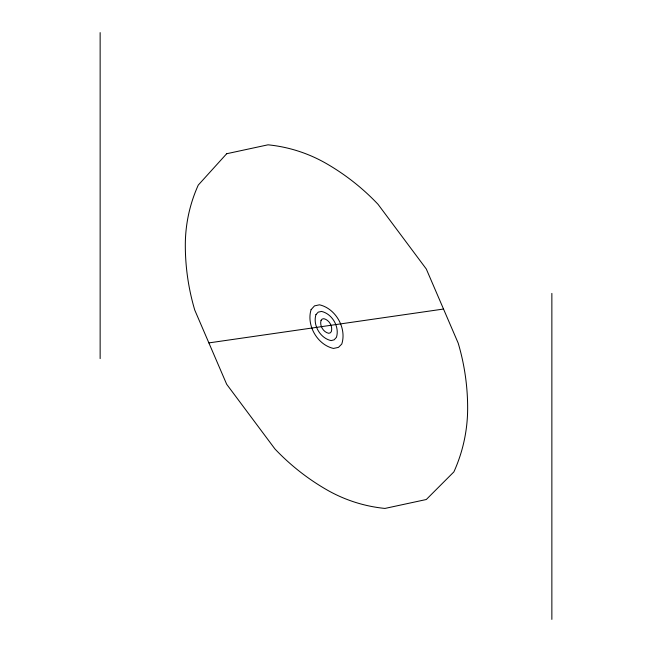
<?xml version="1.0" encoding="UTF-8"?>
<svg xmlns="http://www.w3.org/2000/svg" width="652" height="652" viewBox="0 0 652 652"><rect width="100%" height="100%" fill="white"/><g stroke="black" fill="none" stroke-linecap="round" stroke-linejoin="round"><path stroke-width="0.98" d="M208.876 342.903L443.523 309.04M551.861 293.4L551.861 619.4M100.139 32.6L100.139 358.6M311.094 309.643C306.187 325.364 317.426 344.827 333.498 348.445L338.461 347.369L341.77 344.052C346.929 328.217 335.698 308.461 319.464 304.81L314.5 305.878L311.094 309.643M315.943 314.647C312.642 325.242 320.303 338.306 331.167 340.605L334.183 339.806L336.456 337.296C339.725 326.815 332.235 313.832 321.526 311.428L318.217 312.137L315.943 314.647M321.069 320.311C319.423 325.609 323.253 332.137 328.681 333.286L330.189 332.887L331.33 331.632C332.96 326.391 329.219 319.904 323.865 318.698L322.21 319.056L321.069 320.311M226.668 153.733L198.265 185.086A145.657 145.657 0 0 0 185.315 245.128A228.127 228.127 0 0 0 194.769 310.107L226.668 384.256L274.932 448.951A228.127 228.127 0 0 0 326.481 489.628A145.657 145.657 0 0 0 384.949 508.43L426.294 499.513L453.89 471.877A154.663 154.663 0 0 0 467.647 408.128A228.127 228.127 0 0 0 458.193 343.139L426.294 268.999L378.03 204.304A228.127 228.127 0 0 0 326.481 163.628A145.657 145.657 0 0 0 268.013 144.817L226.668 153.733"/></g></svg>
